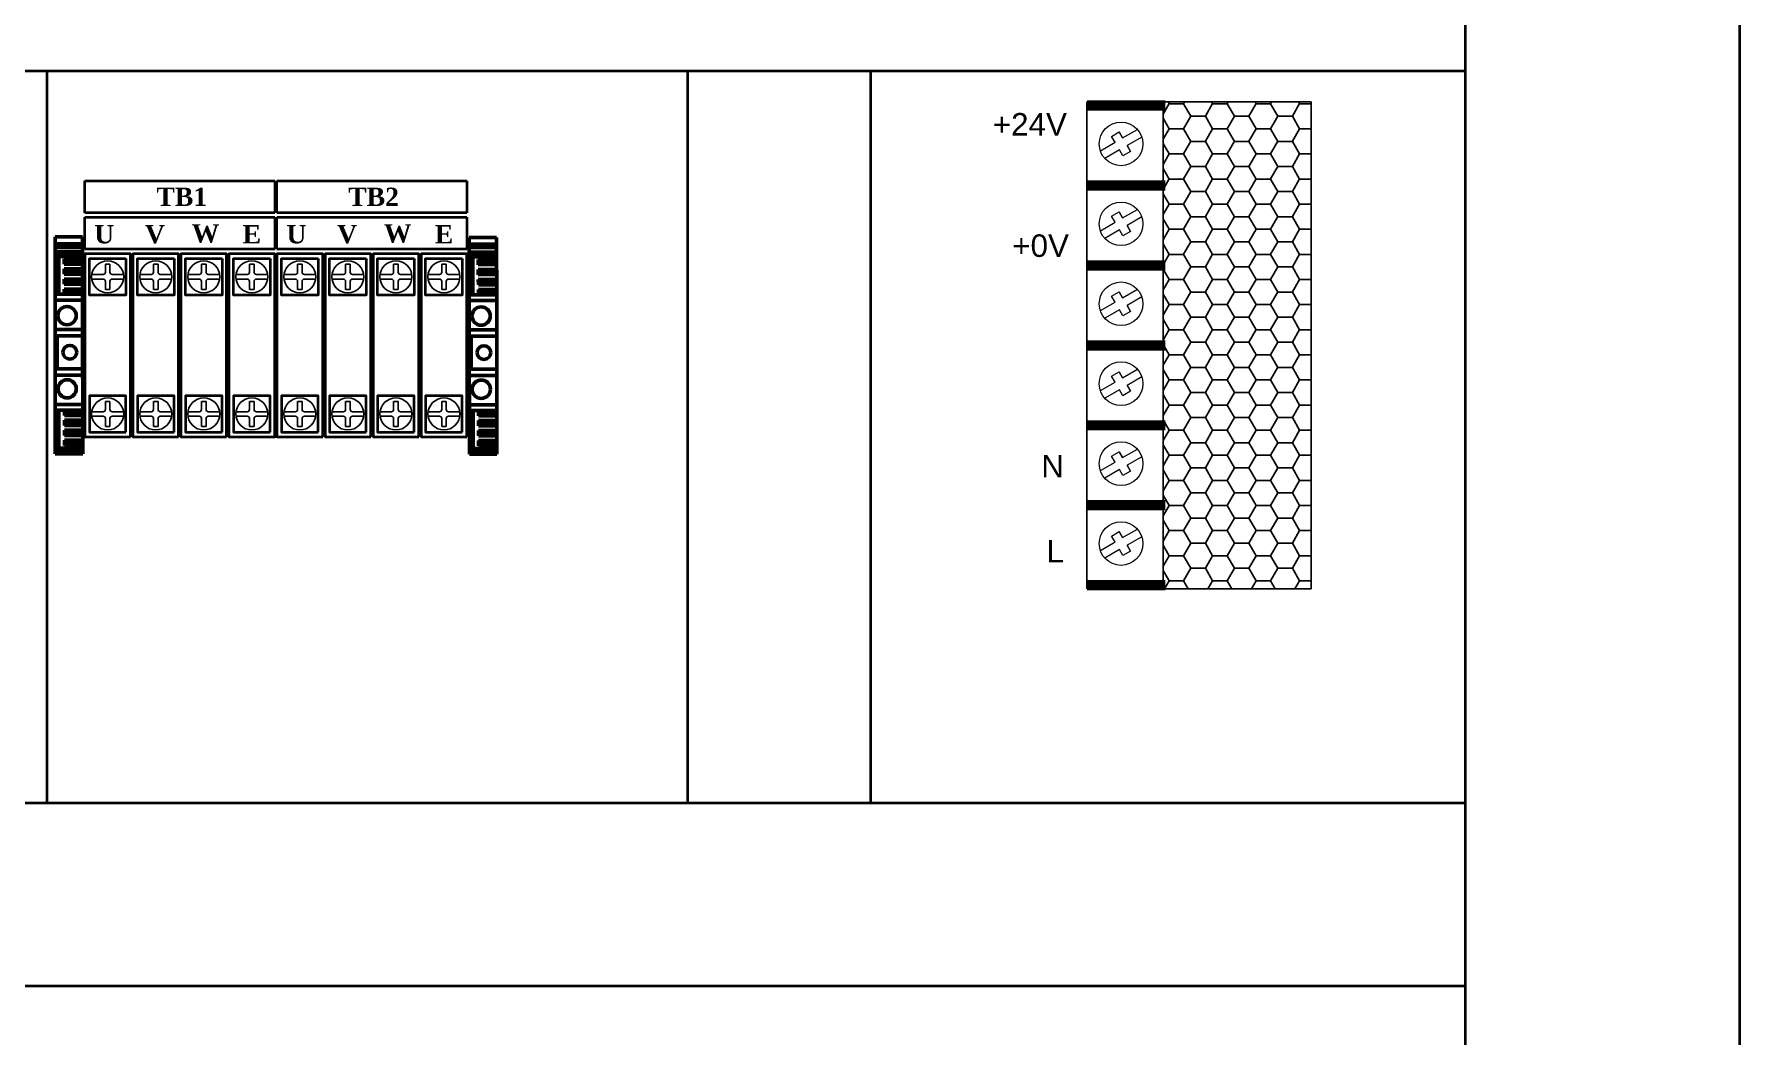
# Model space of a CAD drawing. Header units: millimetres. Extents: x 0 to 19090, y 0 to 12100.
# Drawn here: x 17162.3 to 17535.1, y 10343.9 to 10562.9 of the extents above; entities that cross this region are included whole.
import ezdxf

# ---------------------------------------------------------------- set-up
doc = ezdxf.new("R2010")
doc.units = ezdxf.units.MM
doc.header["$MEASUREMENT"] = 0
for name, color, linetype, lineweight in [('NetDam', 7, 'Continuous', 35), ('NETPHU', 7, 'Continuous', 0), ('Visible (ISO)', 7, 'Continuous', 50)]:
    doc.layers.add(name, color=color, linetype=linetype, lineweight=lineweight)
doc.styles.get("Standard").update_dxf_attribs({"font": 'arial.ttf'})

msp = doc.modelspace()

# ---------------------------------------------------------------- hatches: boundary and pattern name
h = msp.add_hatch()
h.set_pattern_fill('HONEY', color=256, scale=0.9984, angle=-180, style=0)
h.set_pattern_definition([(3e-14, (-17547.5344, 16784.886), (4.75488, -2.7452306), [3.16992, -6.33984]), (240, (-17547.5344, 16784.886), (-4.75487943, -2.74523158), [3.16992, -6.33984]), (300, (-17547.5344, 16784.886), (5.7e-07, -5.49046217), [-6.33984, 3.16992])])
h.paths.add_polyline_path([(17441.39, 10548.12), (17409.02, 10548.12), (17409.02, 10441.63), (17441.39, 10441.63)])

# ---------------------------------------------------------------- linework, layer by layer
for p, q in [((17392.39, 10441.63), (17392.39, 10548.12)), ((17395.71, 10548.12), (17409.02, 10548.12)), ((17441.39, 10548.12), (17441.39, 10441.63)), ((17177.36, 10510.38), (17174.9, 10510.38)), ((17177.86, 10510.88), (17177.86, 10512.64)), ((17178.86, 10510.88), (17178.86, 10512.64)), ((17181.83, 10510.38), (17179.36, 10510.38)), ((17187.86, 10510.38), (17185.4, 10510.38)), ((17188.36, 10510.88), (17188.36, 10512.64)), ((17189.36, 10510.88), (17189.36, 10512.64)), ((17192.33, 10510.38), (17189.86, 10510.38)), ((17198.36, 10510.38), (17195.9, 10510.38)), ((17198.86, 10510.88), (17198.86, 10512.64)), ((17199.86, 10510.88), (17199.86, 10512.64)), ((17202.83, 10510.38), (17200.36, 10510.38)), ((17208.86, 10510.38), (17206.4, 10510.38)), ((17209.36, 10510.88), (17209.36, 10512.64)), ((17210.36, 10510.88), (17210.36, 10512.64)), ((17213.33, 10510.38), (17210.86, 10510.38)), ((17219.36, 10510.38), (17216.9, 10510.38)), ((17219.86, 10510.88), (17219.86, 10512.64)), ((17220.86, 10510.88), (17220.86, 10512.64)), ((17223.83, 10510.38), (17221.36, 10510.38)), ((17229.86, 10510.38), (17227.4, 10510.38)), ((17230.36, 10510.88), (17230.36, 10512.64)), ((17231.36, 10510.88), (17231.36, 10512.64)), ((17234.33, 10510.38), (17231.86, 10510.38)), ((17240.36, 10510.38), (17237.9, 10510.38)), ((17240.86, 10510.88), (17240.86, 10512.64)), ((17241.86, 10510.88), (17241.86, 10512.64)), ((17244.83, 10510.38), (17242.36, 10510.38)), ((17250.86, 10510.38), (17248.4, 10510.38)), ((17251.36, 10510.88), (17251.36, 10512.64)), ((17252.36, 10510.88), (17252.36, 10512.64)), ((17255.33, 10510.38), (17252.86, 10510.38)), ((17177.36, 10509.38), (17174.9, 10509.38)), ((17177.86, 10507.13), (17177.86, 10508.88)), ((17178.86, 10507.13), (17178.86, 10508.88)), ((17181.83, 10509.38), (17179.36, 10509.38)), ((17187.86, 10509.38), (17185.4, 10509.38)), ((17188.36, 10507.13), (17188.36, 10508.88)), ((17189.36, 10507.13), (17189.36, 10508.88)), ((17192.33, 10509.38), (17189.86, 10509.38)), ((17198.36, 10509.38), (17195.9, 10509.38)), ((17198.86, 10507.13), (17198.86, 10508.88)), ((17199.86, 10507.13), (17199.86, 10508.88)), ((17202.83, 10509.38), (17200.36, 10509.38)), ((17208.86, 10509.38), (17206.4, 10509.38)), ((17209.36, 10507.13), (17209.36, 10508.88)), ((17210.36, 10507.13), (17210.36, 10508.88)), ((17213.33, 10509.38), (17210.86, 10509.38)), ((17219.36, 10509.38), (17216.9, 10509.38)), ((17219.86, 10507.13), (17219.86, 10508.88)), ((17220.86, 10507.13), (17220.86, 10508.88)), ((17223.83, 10509.38), (17221.36, 10509.38)), ((17229.86, 10509.38), (17227.4, 10509.38)), ((17230.36, 10507.13), (17230.36, 10508.88)), ((17231.36, 10507.13), (17231.36, 10508.88)), ((17234.33, 10509.38), (17231.86, 10509.38)), ((17240.36, 10509.38), (17237.9, 10509.38)), ((17240.86, 10507.13), (17240.86, 10508.88)), ((17241.86, 10507.13), (17241.86, 10508.88)), ((17244.83, 10509.38), (17242.36, 10509.38)), ((17250.86, 10509.38), (17248.4, 10509.38)), ((17251.36, 10507.13), (17251.36, 10508.88)), ((17252.36, 10507.13), (17252.36, 10508.88)), ((17255.33, 10509.38), (17252.86, 10509.38)), ((17177.36, 10480.38), (17174.9, 10480.38)), ((17177.86, 10482.64), (17177.86, 10480.88)), ((17178.86, 10482.64), (17178.86, 10480.88)), ((17181.83, 10480.38), (17179.36, 10480.38)), ((17187.86, 10480.38), (17185.4, 10480.38)), ((17188.36, 10482.64), (17188.36, 10480.88)), ((17189.36, 10482.64), (17189.36, 10480.88)), ((17192.33, 10480.38), (17189.86, 10480.38)), ((17198.36, 10480.38), (17195.9, 10480.38)), ((17198.86, 10482.64), (17198.86, 10480.88)), ((17199.86, 10482.64), (17199.86, 10480.88)), ((17202.83, 10480.38), (17200.36, 10480.38)), ((17208.86, 10480.38), (17206.4, 10480.38)), ((17209.36, 10482.64), (17209.36, 10480.88)), ((17210.36, 10482.64), (17210.36, 10480.88)), ((17213.33, 10480.38), (17210.86, 10480.38)), ((17219.36, 10480.38), (17216.9, 10480.38)), ((17219.86, 10482.64), (17219.86, 10480.88)), ((17220.86, 10482.64), (17220.86, 10480.88)), ((17223.83, 10480.38), (17221.36, 10480.38)), ((17229.86, 10480.38), (17227.4, 10480.38)), ((17230.36, 10482.64), (17230.36, 10480.88)), ((17231.36, 10482.64), (17231.36, 10480.88)), ((17234.33, 10480.38), (17231.86, 10480.38)), ((17240.36, 10480.38), (17237.9, 10480.38)), ((17240.86, 10482.64), (17240.86, 10480.88)), ((17241.86, 10482.64), (17241.86, 10480.88)), ((17244.83, 10480.38), (17242.36, 10480.38)), ((17250.86, 10480.38), (17248.4, 10480.38)), ((17251.36, 10482.64), (17251.36, 10480.88)), ((17252.36, 10482.64), (17252.36, 10480.88)), ((17255.33, 10480.38), (17252.86, 10480.38)), ((17177.36, 10479.38), (17174.9, 10479.38)), ((17177.86, 10478.88), (17177.86, 10477.13)), ((17178.86, 10478.88), (17178.86, 10477.13)), ((17181.83, 10479.38), (17179.36, 10479.38)), ((17187.86, 10479.38), (17185.4, 10479.38)), ((17188.36, 10478.88), (17188.36, 10477.13)), ((17189.36, 10478.88), (17189.36, 10477.13)), ((17192.33, 10479.38), (17189.86, 10479.38)), ((17198.36, 10479.38), (17195.9, 10479.38)), ((17198.86, 10478.88), (17198.86, 10477.13)), ((17199.86, 10478.88), (17199.86, 10477.13)), ((17202.83, 10479.38), (17200.36, 10479.38)), ((17208.86, 10479.38), (17206.4, 10479.38)), ((17209.36, 10478.88), (17209.36, 10477.13)), ((17210.36, 10478.88), (17210.36, 10477.13)), ((17213.33, 10479.38), (17210.86, 10479.38)), ((17219.36, 10479.38), (17216.9, 10479.38)), ((17219.86, 10478.88), (17219.86, 10477.13)), ((17220.86, 10478.88), (17220.86, 10477.13)), ((17223.83, 10479.38), (17221.36, 10479.38)), ((17229.86, 10479.38), (17227.4, 10479.38)), ((17230.36, 10478.88), (17230.36, 10477.13)), ((17231.36, 10478.88), (17231.36, 10477.13)), ((17234.33, 10479.38), (17231.86, 10479.38)), ((17240.36, 10479.38), (17237.9, 10479.38)), ((17240.86, 10478.88), (17240.86, 10477.13)), ((17241.86, 10478.88), (17241.86, 10477.13)), ((17244.83, 10479.38), (17242.36, 10479.38)), ((17250.86, 10479.38), (17248.4, 10479.38)), ((17251.36, 10478.88), (17251.36, 10477.13)), ((17252.36, 10478.88), (17252.36, 10477.13)), ((17255.33, 10479.38), (17252.86, 10479.38)), ((17409.02, 10441.63), (17395.71, 10441.63))]:
    msp.add_line(p, q)
at = {"ltscale": 0.5}
for p, q in [((17177.86, 10512.64), (17178.86, 10512.64)), ((17188.36, 10512.64), (17189.36, 10512.64)), ((17198.86, 10512.64), (17199.86, 10512.64)), ((17209.36, 10512.64), (17210.36, 10512.64)), ((17219.86, 10512.64), (17220.86, 10512.64)), ((17230.36, 10512.64), (17231.36, 10512.64)), ((17240.86, 10512.64), (17241.86, 10512.64)), ((17251.36, 10512.64), (17252.36, 10512.64)), ((17177.86, 10507.13), (17178.86, 10507.13)), ((17188.36, 10507.13), (17189.36, 10507.13)), ((17198.86, 10507.13), (17199.86, 10507.13)), ((17209.36, 10507.13), (17210.36, 10507.13)), ((17219.86, 10507.13), (17220.86, 10507.13)), ((17230.36, 10507.13), (17231.36, 10507.13)), ((17240.86, 10507.13), (17241.86, 10507.13)), ((17251.36, 10507.13), (17252.36, 10507.13)), ((17177.86, 10482.64), (17178.86, 10482.64)), ((17188.36, 10482.64), (17189.36, 10482.64)), ((17198.86, 10482.64), (17199.86, 10482.64)), ((17209.36, 10482.64), (17210.36, 10482.64)), ((17219.86, 10482.64), (17220.86, 10482.64)), ((17230.36, 10482.64), (17231.36, 10482.64)), ((17240.86, 10482.64), (17241.86, 10482.64)), ((17251.36, 10482.64), (17252.36, 10482.64)), ((17177.86, 10477.13), (17178.86, 10477.13)), ((17188.36, 10477.13), (17189.36, 10477.13)), ((17198.86, 10477.13), (17199.86, 10477.13)), ((17209.36, 10477.13), (17210.36, 10477.13)), ((17219.86, 10477.13), (17220.86, 10477.13)), ((17230.36, 10477.13), (17231.36, 10477.13)), ((17240.86, 10477.13), (17241.86, 10477.13)), ((17251.36, 10477.13), (17252.36, 10477.13))]:
    msp.add_line(p, q, dxfattribs=at)
msp.add_lwpolyline([(17441.39, 10441.63), (17409.02, 10441.63), (17409.02, 10548.12), (17441.39, 10548.12)])
for centre in [(17178.36, 10509.88), (17188.86, 10509.88), (17199.36, 10509.88), (17209.86, 10509.88), (17220.36, 10509.88), (17230.86, 10509.88), (17241.36, 10509.88), (17251.86, 10509.88), (17178.36, 10479.88), (17188.86, 10479.88), (17199.36, 10479.88), (17209.86, 10479.88), (17220.36, 10479.88), (17230.86, 10479.88), (17241.36, 10479.88), (17251.86, 10479.88)]:
    msp.add_circle(centre, 3.5)
for centre, start, end in [((17177.36, 10510.88), 270, 0), ((17179.36, 10510.88), 180, 270), ((17187.86, 10510.88), 270, 0), ((17189.86, 10510.88), 180, 270), ((17198.36, 10510.88), 270, 0), ((17200.36, 10510.88), 180, 270), ((17208.86, 10510.88), 270, 0), ((17210.86, 10510.88), 180, 270), ((17219.36, 10510.88), 270, 0), ((17221.36, 10510.88), 180, 270), ((17229.86, 10510.88), 270, 0), ((17231.86, 10510.88), 180, 270), ((17240.36, 10510.88), 270, 0), ((17242.36, 10510.88), 180, 270), ((17250.86, 10510.88), 270, 0), ((17252.86, 10510.88), 180, 270), ((17177.36, 10508.88), 0, 90), ((17179.36, 10508.88), 90, 180), ((17187.86, 10508.88), 0, 90), ((17189.86, 10508.88), 90, 180), ((17198.36, 10508.88), 0, 90), ((17200.36, 10508.88), 90, 180), ((17208.86, 10508.88), 0, 90), ((17210.86, 10508.88), 90, 180), ((17219.36, 10508.88), 0, 90), ((17221.36, 10508.88), 90, 180), ((17229.86, 10508.88), 0, 90), ((17231.86, 10508.88), 90, 180), ((17240.36, 10508.88), 0, 90), ((17242.36, 10508.88), 90, 180), ((17250.86, 10508.88), 0, 90), ((17252.86, 10508.88), 90, 180), ((17177.36, 10480.88), 270, 0), ((17179.36, 10480.88), 180, 270), ((17187.86, 10480.88), 270, 0), ((17189.86, 10480.88), 180, 270), ((17198.36, 10480.88), 270, 0), ((17200.36, 10480.88), 180, 270), ((17208.86, 10480.88), 270, 0), ((17210.86, 10480.88), 180, 270), ((17219.36, 10480.88), 270, 0), ((17221.36, 10480.88), 180, 270), ((17229.86, 10480.88), 270, 0), ((17231.86, 10480.88), 180, 270), ((17240.36, 10480.88), 270, 0), ((17242.36, 10480.88), 180, 270), ((17250.86, 10480.88), 270, 0), ((17252.86, 10480.88), 180, 270), ((17177.36, 10478.88), 0, 90), ((17179.36, 10478.88), 90, 180), ((17187.86, 10478.88), 0, 90), ((17189.86, 10478.88), 90, 180), ((17198.36, 10478.88), 0, 90), ((17200.36, 10478.88), 90, 180), ((17208.86, 10478.88), 0, 90), ((17210.86, 10478.88), 90, 180), ((17219.36, 10478.88), 0, 90), ((17221.36, 10478.88), 90, 180), ((17229.86, 10478.88), 0, 90), ((17231.86, 10478.88), 90, 180), ((17240.36, 10478.88), 0, 90), ((17242.36, 10478.88), 90, 180), ((17250.86, 10478.88), 0, 90), ((17252.86, 10478.88), 90, 180)]:
    msp.add_arc(centre, 0.5, start, end)
at = {"layer": 'NetDam', "color": 0}
for p, q in [((17475.09, 10184.87), (17475.09, 11664.87)), ((16945.09, 10554.87), (17475.09, 10554.87)), ((17165.09, 10554.87), (17165.09, 10394.87)), ((17305.09, 10554.87), (17305.09, 10394.87)), ((17345.09, 10554.87), (17345.09, 10394.87)), ((17173.36, 10523.88), (17173.36, 10530.88)), ((17173.36, 10530.88), (17214.86, 10530.88)), ((17214.86, 10530.88), (17214.86, 10523.88)), ((17214.86, 10530.88), (17214.86, 10523.88)), ((17215.36, 10523.88), (17215.36, 10530.88)), ((17215.36, 10523.88), (17215.36, 10530.88)), ((17215.36, 10530.88), (17256.86, 10530.88)), ((17256.86, 10530.88), (17256.86, 10523.88)), ((17214.86, 10523.88), (17173.36, 10523.88)), ((17173.36, 10515.88), (17173.36, 10522.88)), ((17173.36, 10522.88), (17214.86, 10522.88)), ((17214.86, 10522.88), (17214.86, 10515.88)), ((17214.86, 10522.88), (17214.86, 10515.88)), ((17256.86, 10523.88), (17215.36, 10523.88)), ((17215.36, 10515.88), (17215.36, 10522.88)), ((17215.36, 10515.88), (17215.36, 10522.88)), ((17215.36, 10522.88), (17256.86, 10522.88)), ((17256.86, 10522.88), (17256.86, 10515.88)), ((17214.86, 10515.88), (17173.36, 10515.88)), ((17256.86, 10515.88), (17215.36, 10515.88)), ((17215.36, 10474.88), (17214.86, 10474.88)), ((16945.09, 10394.87), (17475.09, 10394.87)), ((16945.09, 10354.87), (17475.09, 10354.87))]:
    msp.add_line(p, q, dxfattribs=at)
for points in [[(16885.09, 10124.87), (17535.09, 10124.87), (17535.09, 11724.87), (16885.09, 11724.87)], [(17183.36, 10474.88), (17183.36, 10514.88), (17173.36, 10514.88), (17173.36, 10474.88)], [(17182.36, 10513.88), (17182.36, 10505.88), (17174.36, 10505.88), (17174.36, 10513.88)], [(17193.86, 10474.88), (17193.86, 10514.88), (17183.86, 10514.88), (17183.86, 10474.88)], [(17192.86, 10513.88), (17192.86, 10505.88), (17184.86, 10505.88), (17184.86, 10513.88)], [(17204.36, 10474.88), (17204.36, 10514.88), (17194.36, 10514.88), (17194.36, 10474.88)], [(17203.36, 10513.88), (17203.36, 10505.88), (17195.36, 10505.88), (17195.36, 10513.88)], [(17214.86, 10474.88), (17214.86, 10514.88), (17204.86, 10514.88), (17204.86, 10474.88)], [(17213.86, 10513.88), (17213.86, 10505.88), (17205.86, 10505.88), (17205.86, 10513.88)], [(17225.36, 10474.88), (17225.36, 10514.88), (17215.36, 10514.88), (17215.36, 10474.88)], [(17224.36, 10513.88), (17224.36, 10505.88), (17216.36, 10505.88), (17216.36, 10513.88)], [(17235.86, 10474.88), (17235.86, 10514.88), (17225.86, 10514.88), (17225.86, 10474.88)], [(17234.86, 10513.88), (17234.86, 10505.88), (17226.86, 10505.88), (17226.86, 10513.88)], [(17246.36, 10474.88), (17246.36, 10514.88), (17236.36, 10514.88), (17236.36, 10474.88)], [(17245.36, 10513.88), (17245.36, 10505.88), (17237.36, 10505.88), (17237.36, 10513.88)], [(17256.86, 10474.88), (17256.86, 10514.88), (17246.86, 10514.88), (17246.86, 10474.88)], [(17255.86, 10513.88), (17255.86, 10505.88), (17247.86, 10505.88), (17247.86, 10513.88)], [(17182.36, 10475.88), (17182.36, 10483.88), (17174.36, 10483.88), (17174.36, 10475.88)], [(17192.86, 10475.88), (17192.86, 10483.88), (17184.86, 10483.88), (17184.86, 10475.88)], [(17203.36, 10475.88), (17203.36, 10483.88), (17195.36, 10483.88), (17195.36, 10475.88)], [(17213.86, 10475.88), (17213.86, 10483.88), (17205.86, 10483.88), (17205.86, 10475.88)], [(17224.36, 10475.88), (17224.36, 10483.88), (17216.36, 10483.88), (17216.36, 10475.88)], [(17234.86, 10475.88), (17234.86, 10483.88), (17226.86, 10483.88), (17226.86, 10475.88)], [(17245.36, 10475.88), (17245.36, 10483.88), (17237.36, 10483.88), (17237.36, 10475.88)], [(17255.86, 10475.88), (17255.86, 10483.88), (17247.86, 10483.88), (17247.86, 10475.88)]]:
    msp.add_lwpolyline(points, close=True, dxfattribs=at)
at = {"layer": 'NETPHU'}
for p, q in [((17398.54, 10539.27), (17397.79, 10540.58)), ((17400.19, 10540.23), (17399.44, 10541.54)), ((17400.25, 10536.31), (17399.5, 10537.62)), ((17401.91, 10537.27), (17401.15, 10538.58)), ((17398.54, 10521.8), (17397.79, 10523.11)), ((17400.19, 10522.75), (17399.44, 10524.06)), ((17401.91, 10519.79), (17401.15, 10521.1)), ((17400.25, 10518.84), (17399.5, 10520.15)), ((17400.19, 10505.28), (17399.44, 10506.59)), ((17398.54, 10504.32), (17397.79, 10505.63)), ((17400.25, 10501.36), (17399.5, 10502.67)), ((17401.91, 10502.31), (17401.15, 10503.62)), ((17398.54, 10486.85), (17397.79, 10488.16)), ((17400.19, 10487.8), (17399.44, 10489.11)), ((17400.25, 10483.88), (17399.5, 10485.19)), ((17401.91, 10484.84), (17401.15, 10486.15)), ((17398.54, 10469.37), (17397.79, 10470.68)), ((17400.19, 10470.32), (17399.44, 10471.63)), ((17401.91, 10467.36), (17401.15, 10468.67)), ((17400.25, 10466.41), (17399.5, 10467.72)), ((17400.19, 10452.85), (17399.44, 10454.16)), ((17398.54, 10451.89), (17397.79, 10453.2)), ((17400.25, 10448.93), (17399.5, 10450.24)), ((17401.91, 10449.89), (17401.15, 10451.2))]:
    msp.add_line(p, q, dxfattribs=at)
at = {"layer": 'NETPHU', "const_width": 2.24}
for points in [[(17392.39, 10547.3), (17409.54, 10547.3)], [(17392.39, 10529.83), (17409.54, 10529.83)], [(17392.39, 10512.35), (17409.54, 10512.35)], [(17392.39, 10494.87), (17409.54, 10494.87)], [(17392.39, 10477.4), (17409.54, 10477.4)], [(17392.39, 10459.92), (17409.54, 10459.92)], [(17392.39, 10442.45), (17409.54, 10442.45)]]:
    msp.add_lwpolyline(points, dxfattribs=at)
at = {"layer": 'NETPHU'}
for points in [[(17398.53, 10539.29), (17397.79, 10540.58), (17399.44, 10541.54), (17400.19, 10540.24)], [(17400.19, 10540.24), (17403.41, 10542.1)], [(17404.38, 10540.42), (17401.16, 10538.56)], [(17395.32, 10537.43), (17398.53, 10539.29)], [(17399.5, 10537.61), (17396.28, 10535.75)], [(17401.16, 10538.56), (17401.91, 10537.27), (17400.25, 10536.31), (17399.5, 10537.61)], [(17400.19, 10522.76), (17403.41, 10524.62)], [(17395.32, 10519.95), (17398.53, 10521.81)], [(17398.53, 10521.81), (17397.79, 10523.11), (17399.44, 10524.06), (17400.19, 10522.76)], [(17401.16, 10521.09), (17401.91, 10519.79), (17400.25, 10518.84), (17399.5, 10520.13)], [(17404.38, 10522.95), (17401.16, 10521.09)], [(17399.5, 10520.13), (17396.28, 10518.27)], [(17398.53, 10504.33), (17397.79, 10505.63), (17399.44, 10506.59), (17400.19, 10505.29)], [(17400.19, 10505.29), (17403.41, 10507.15)], [(17395.32, 10502.48), (17398.53, 10504.33)], [(17399.5, 10502.66), (17396.28, 10500.8)], [(17401.16, 10503.61), (17401.91, 10502.31), (17400.25, 10501.36), (17399.5, 10502.66)], [(17404.38, 10505.47), (17401.16, 10503.61)], [(17398.53, 10486.86), (17397.79, 10488.16), (17399.44, 10489.11), (17400.19, 10487.81)], [(17400.19, 10487.81), (17403.41, 10489.67)], [(17404.38, 10487.99), (17401.16, 10486.14)], [(17395.32, 10485), (17398.53, 10486.86)], [(17399.5, 10485.18), (17396.28, 10483.32)], [(17401.16, 10486.14), (17401.91, 10484.84), (17400.25, 10483.88), (17399.5, 10485.18)], [(17400.19, 10470.34), (17403.41, 10472.2)], [(17395.32, 10467.52), (17398.53, 10469.38)], [(17398.53, 10469.38), (17397.79, 10470.68), (17399.44, 10471.63), (17400.19, 10470.34)], [(17401.16, 10468.66), (17401.91, 10467.36), (17400.25, 10466.41), (17399.5, 10467.71)], [(17404.38, 10470.52), (17401.16, 10468.66)], [(17399.5, 10467.71), (17396.28, 10465.85)], [(17398.53, 10451.91), (17397.79, 10453.2), (17399.44, 10454.16), (17400.19, 10452.86)], [(17400.19, 10452.86), (17403.41, 10454.72)], [(17395.32, 10450.05), (17398.53, 10451.91)], [(17399.5, 10450.23), (17396.28, 10448.37)], [(17401.16, 10451.18), (17401.91, 10449.89), (17400.25, 10448.93), (17399.5, 10450.23)], [(17404.38, 10453.04), (17401.16, 10451.18)]]:
    msp.add_lwpolyline(points, dxfattribs=at)
for centre in [(17399.85, 10538.93), (17399.85, 10521.45), (17399.85, 10503.97), (17399.85, 10486.5), (17399.85, 10469.02), (17399.85, 10451.55)]:
    msp.add_circle(centre, 4.77, dxfattribs=at)
at = {"layer": 'Visible (ISO)'}
for p, q in [((17166.86, 10517.08), (17166.86, 10518.58)), ((17166.86, 10518.58), (17172.86, 10518.58)), ((17166.86, 10516.38), (17166.86, 10517.08)), ((17166.86, 10517.08), (17172.86, 10517.08)), ((17172.88, 10504.34), (17172.86, 10518.58)), ((17257.36, 10518.48), (17263.36, 10518.49)), ((17257.36, 10516.98), (17257.36, 10518.48)), ((17257.36, 10516.98), (17263.36, 10516.99)), ((17257.36, 10516.28), (17257.36, 10516.98)), ((17263.38, 10504.25), (17263.36, 10518.49)), ((17166.86, 10516.38), (17172.86, 10516.38)), ((17166.86, 10516.38), (17166.87, 10515.78)), ((17166.87, 10515.38), (17166.87, 10515.78)), ((17166.87, 10514.89), (17166.87, 10515.38)), ((17166.87, 10515.38), (17172.87, 10515.38)), ((17166.87, 10514.89), (17172.87, 10514.9)), ((17166.87, 10514.6), (17166.87, 10514.89)), ((17167.67, 10514.61), (17166.87, 10514.6)), ((17166.87, 10514.6), (17166.88, 10506.05)), ((17167.68, 10506.05), (17167.67, 10514.61)), ((17167.67, 10514.32), (17172.87, 10514.33)), ((17168.87, 10512.62), (17168.87, 10513.77)), ((17168.87, 10513.77), (17172.87, 10513.77)), ((17257.36, 10516.28), (17263.36, 10516.29)), ((17257.36, 10516.28), (17257.37, 10515.68)), ((17257.37, 10515.28), (17257.37, 10515.68)), ((17257.37, 10515.28), (17263.37, 10515.29)), ((17257.37, 10514.8), (17257.37, 10515.28)), ((17257.37, 10514.8), (17263.37, 10514.8)), ((17257.37, 10514.51), (17257.37, 10514.8)), ((17258.17, 10514.51), (17257.37, 10514.51)), ((17257.37, 10514.51), (17257.38, 10505.96)), ((17258.18, 10505.96), (17258.17, 10514.51)), ((17258.17, 10514.23), (17263.37, 10514.24)), ((17259.37, 10512.52), (17259.37, 10513.68)), ((17259.37, 10513.68), (17263.37, 10513.68)), ((17168.87, 10513.05), (17172.87, 10513.06)), ((17168.87, 10512.62), (17172.87, 10512.62)), ((17168.87, 10510.42), (17168.87, 10511.58)), ((17168.87, 10511.58), (17172.87, 10511.58)), ((17168.87, 10510.86), (17172.87, 10510.86)), ((17168.87, 10510.42), (17172.87, 10510.43)), ((17259.37, 10512.96), (17263.37, 10512.96)), ((17259.37, 10512.52), (17263.37, 10512.53)), ((17259.37, 10511.48), (17263.37, 10511.49)), ((17259.37, 10510.33), (17259.37, 10511.48)), ((17259.37, 10510.77), (17263.37, 10510.77)), ((17259.37, 10510.33), (17263.37, 10510.34)), ((17166.88, 10506.05), (17172.88, 10506.06)), ((17166.88, 10504.78), (17166.88, 10506.05)), ((17168.87, 10509.38), (17172.87, 10509.39)), ((17168.88, 10508.23), (17168.87, 10509.38)), ((17168.87, 10508.67), (17172.87, 10508.67)), ((17168.88, 10508.23), (17172.88, 10508.24)), ((17168.88, 10507.19), (17172.88, 10507.2)), ((17168.88, 10506.05), (17168.88, 10507.19)), ((17168.88, 10506.48), (17172.88, 10506.48)), ((17257.38, 10505.96), (17263.38, 10505.96)), ((17257.38, 10504.68), (17257.38, 10505.96)), ((17259.37, 10509.29), (17263.37, 10509.3)), ((17259.38, 10508.14), (17259.37, 10509.29)), ((17259.37, 10508.58), (17263.37, 10508.58)), ((17259.38, 10508.14), (17263.38, 10508.15)), ((17259.38, 10507.1), (17263.38, 10507.11)), ((17259.38, 10505.96), (17259.38, 10507.1)), ((17259.38, 10506.38), (17263.38, 10506.39)), ((17166.89, 10498.38), (17166.88, 10504.78)), ((17166.88, 10504.78), (17172.88, 10504.78)), ((17172.88, 10503.76), (17172.88, 10504.34)), ((17172.88, 10503.76), (17172.89, 10500.24)), ((17257.38, 10504.68), (17263.38, 10504.69)), ((17257.39, 10498.28), (17257.38, 10504.68)), ((17263.38, 10503.67), (17263.38, 10504.25)), ((17263.38, 10503.67), (17263.39, 10500.15)), ((17166.9, 10488.38), (17166.89, 10498.38)), ((17166.89, 10498.38), (17172.89, 10498.38)), ((17172.89, 10499.67), (17172.89, 10500.24)), ((17172.89, 10497.63), (17172.89, 10499.67)), ((17257.39, 10498.28), (17263.39, 10498.29)), ((17257.4, 10488.28), (17257.39, 10498.28)), ((17263.39, 10499.57), (17263.39, 10500.15)), ((17263.39, 10497.54), (17263.39, 10499.57)), ((17167.29, 10496.98), (17167.3, 10489.78)), ((17172.89, 10496.98), (17167.29, 10496.98)), ((17172.89, 10497.42), (17172.89, 10497.63)), ((17172.92, 10477.75), (17172.89, 10497.42)), ((17263.39, 10496.89), (17257.79, 10496.88)), ((17257.79, 10496.88), (17257.8, 10489.68)), ((17263.39, 10497.32), (17263.39, 10497.54)), ((17263.42, 10477.66), (17263.39, 10497.32)), ((17166.91, 10481.98), (17166.9, 10488.38)), ((17166.9, 10488.38), (17172.9, 10488.38)), ((17167.3, 10489.78), (17172.9, 10489.78)), ((17257.4, 10488.28), (17263.4, 10488.29)), ((17257.41, 10481.88), (17257.4, 10488.28)), ((17257.8, 10489.68), (17263.4, 10489.69)), ((17166.91, 10480.7), (17166.91, 10481.98)), ((17166.91, 10481.98), (17172.91, 10481.98)), ((17166.91, 10480.7), (17172.91, 10480.71)), ((17166.92, 10472.15), (17166.91, 10480.7)), ((17167.71, 10480.7), (17167.72, 10472.15)), ((17168.91, 10479.56), (17168.91, 10480.71)), ((17168.91, 10480.28), (17172.91, 10480.29)), ((17257.41, 10481.88), (17263.41, 10481.89)), ((17257.41, 10480.61), (17257.41, 10481.88)), ((17257.41, 10480.61), (17263.41, 10480.62)), ((17257.42, 10472.05), (17257.41, 10480.61)), ((17258.21, 10480.61), (17258.22, 10472.06)), ((17259.41, 10479.47), (17259.41, 10480.61)), ((17259.41, 10480.19), (17263.41, 10480.19)), ((17168.91, 10479.56), (17172.91, 10479.57)), ((17168.91, 10478.52), (17172.91, 10478.53)), ((17168.92, 10477.37), (17168.91, 10478.52)), ((17168.91, 10478.09), (17172.91, 10478.09)), ((17168.92, 10477.37), (17172.92, 10477.38)), ((17168.92, 10476.33), (17172.92, 10476.34)), ((17168.92, 10475.18), (17168.92, 10476.33)), ((17172.92, 10471.18), (17172.92, 10477.75)), ((17259.41, 10479.47), (17263.41, 10479.48)), ((17259.41, 10478.43), (17263.41, 10478.44)), ((17259.42, 10477.28), (17259.41, 10478.43)), ((17259.41, 10478), (17263.41, 10478)), ((17259.42, 10477.28), (17263.42, 10477.29)), ((17259.42, 10475.09), (17259.42, 10476.24)), ((17259.42, 10476.24), (17263.42, 10476.24)), ((17263.42, 10471.09), (17263.42, 10477.66)), ((17167.72, 10472.43), (17172.92, 10472.44)), ((17168.92, 10475.9), (17172.92, 10475.9)), ((17168.92, 10475.18), (17172.92, 10475.19)), ((17168.92, 10472.99), (17168.92, 10474.14)), ((17168.92, 10474.14), (17172.92, 10474.14)), ((17168.92, 10473.71), (17172.92, 10473.71)), ((17168.92, 10472.99), (17172.92, 10472.99)), ((17258.22, 10472.34), (17263.42, 10472.35)), ((17259.42, 10475.8), (17263.42, 10475.81)), ((17259.42, 10475.09), (17263.42, 10475.09)), ((17259.42, 10472.9), (17259.42, 10474.05)), ((17259.42, 10474.05), (17263.42, 10474.05)), ((17259.42, 10473.61), (17263.42, 10473.62)), ((17259.42, 10472.9), (17263.42, 10472.9)), ((17166.92, 10471.86), (17166.92, 10472.15)), ((17167.72, 10472.15), (17166.92, 10472.15)), ((17166.92, 10471.86), (17172.92, 10471.87)), ((17166.92, 10471.38), (17166.92, 10471.86)), ((17166.92, 10471.38), (17166.92, 10471.18)), ((17166.92, 10471.38), (17172.92, 10471.38)), ((17166.92, 10471.18), (17172.92, 10471.18)), ((17258.22, 10472.06), (17257.42, 10472.05)), ((17257.42, 10471.77), (17257.42, 10472.05)), ((17257.42, 10471.77), (17263.42, 10471.78)), ((17257.42, 10471.28), (17257.42, 10471.77)), ((17257.42, 10471.28), (17263.42, 10471.29)), ((17257.42, 10471.28), (17257.42, 10471.08)), ((17257.42, 10471.08), (17263.42, 10471.09))]:
    msp.add_line(p, q, dxfattribs=at)
for centre, radius, start, end in [((17169.48, 10501.38), 2, 0.0753, 180.0753), ((17259.98, 10501.29), 2, 0.0753, 180.0753), ((17169.48, 10501.38), 2, 180.0753, 0.0753), ((17259.98, 10501.29), 2, 180.0753, 0.0753), ((17170.09, 10493.38), 1.5, 0.0753, 180.0753), ((17260.59, 10493.29), 1.5, 0.0753, 180.0753), ((17170.09, 10493.38), 1.5, 180.0753, 0.0753), ((17260.59, 10493.29), 1.5, 180.0753, 0.0753), ((17169.51, 10485.38), 2, 0.0753, 180.0753), ((17260.01, 10485.29), 2, 0.0753, 180.0753), ((17169.51, 10485.38), 2, 180.0753, 0.0753), ((17260.01, 10485.29), 2, 180.0753, 0.0753)]:
    msp.add_arc(centre, radius, start, end, dxfattribs=at)

# ---------------------------------------------------------------- texts
for s, insert, char_height, width, attachment_point in [('+24V', (17388.02, 10545.67), 4.915, 6.4889, 3), ('\\pi15.65607;{\\fTimes New Roman|b1|i0|c0|p18;TB1}', (17173.36, 10529.36), 4, 41.5, 1), ('\\pi15.5737;{\\fTimes New Roman|b1|i0|c0|p18;TB2}', (17215.36, 10529.36), 4, 41.5, 1), ('{\\fTimes New Roman|b1|i0|c0|p18;U}', (17175.43, 10521.18), 4, 4.9841, 1), ('{\\fTimes New Roman|b1|i0|c0|p18;V}', (17186.52, 10521.18), 4, 4.9841, 1), ('{\\fTimes New Roman|b1|i0|c0|p18;W}', (17196.73, 10521.36), 4, 4.9841, 1), ('{\\fTimes New Roman|b1|i0|c0|p18;E}', (17207.86, 10521.18), 4, 4.9841, 1), ('{\\fTimes New Roman|b1|i0|c0|p18;U}', (17217.43, 10521.18), 4, 4.9841, 1), ('{\\fTimes New Roman|b1|i0|c0|p18;V}', (17228.52, 10521.18), 4, 4.9841, 1), ('{\\fTimes New Roman|b1|i0|c0|p18;W}', (17238.73, 10521.36), 4, 4.9841, 1), ('{\\fTimes New Roman|b1|i0|c0|p18;E}', (17249.86, 10521.18), 4, 4.9841, 1), ('+0V', (17388.46, 10519.14), 4.915, 6.4889, 3), ('N', (17387.37, 10470.92), 4.92, 6.4889, 3), ('L', (17387.37, 10452.35), 4.92, 6.4889, 3)]:
    msp.add_mtext(s, dxfattribs=dict(insert=insert, char_height=char_height, width=width, attachment_point=attachment_point))

doc.saveas('drawing.dxf')
